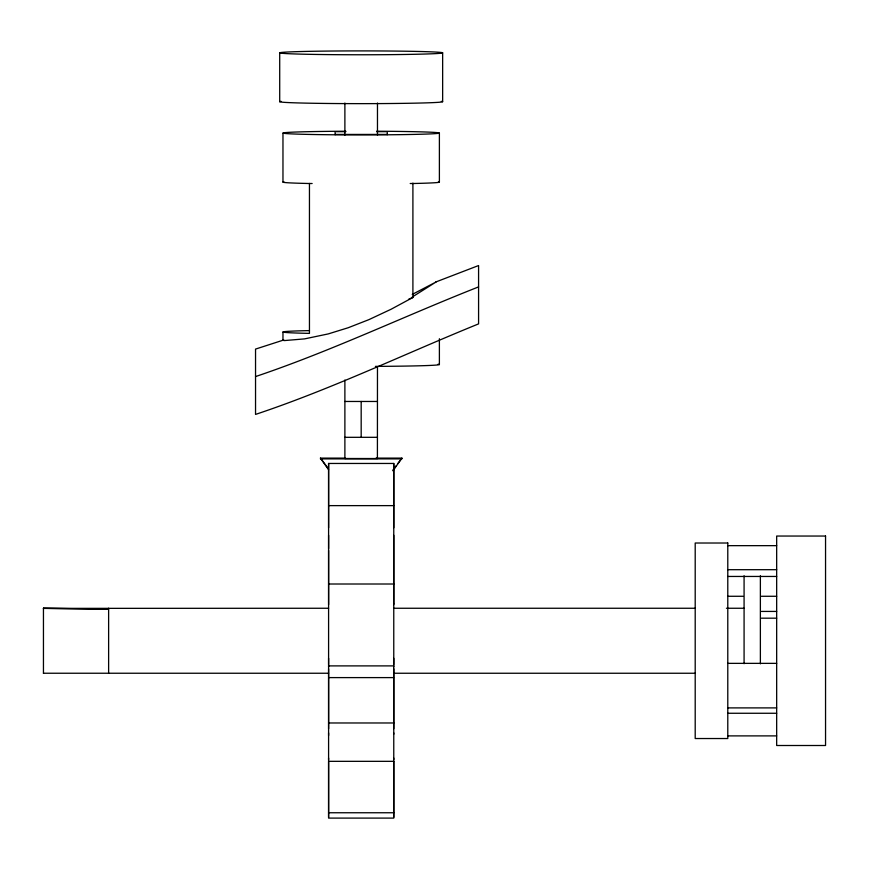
<?xml version="1.0" encoding="UTF-8"?>
<svg xmlns="http://www.w3.org/2000/svg" width="869" height="869" viewBox="0 0 869 869"><rect width="100%" height="100%" fill="white"/><g stroke="black" fill="none" stroke-linecap="round" stroke-linejoin="round"><path stroke-width="1.3" d="M279.709 52.835L279.709 101.706M328.591 817.316L328.591 761.678M328.591 759.691L328.591 758.029M328.591 735.522L328.591 732.915M328.591 728.776L328.591 668.815M328.591 666.621L328.591 665.893L393.766 665.893L393.766 666.621M328.591 664.622L328.591 658.267M328.591 604.672L328.591 603.944M328.591 603.531L328.591 463.459L393.766 463.459L393.766 603.531M377.472 366.588L377.407 458.539L344.884 458.506L344.884 380.003M393.766 817.316L393.766 761.678M393.766 759.691L393.766 758.029M393.766 734.218L393.766 732.915M393.766 728.776L393.766 668.815M393.766 664.622L393.766 658.267M393.766 604.672L393.766 603.944M439.388 364.567L439.388 338.714M442.647 52.835A81.469 1.934 0 0 1 320.444 54.508A81.469 1.934 0 0 1 320.444 51.162A81.469 1.934 0 0 1 442.647 52.835L442.647 101.706M412.905 183.109L412.905 297.47L391.104 309.245L368.912 319.64L348.197 327.743L328.21 333.924L304.541 338.888L284.478 340.572L282.968 340.322L282.968 331.991M392.951 470.064L396.21 465.719M397.839 463.546L401.912 458.115L376.114 458.115M392.951 470.835L401.912 458.115M282.99 340.279L283.815 339.985M412.254 297.013L436.129 281.947L412.254 294.417M344.884 458.506L345.514 458.397M408.788 299.132L410.374 298.491M410.689 298.371L412.905 297.47M478.58 286.9C404.02 316.251 331.556 350.978 255.54 376.57M435.749 282.001L478.58 265.545L478.58 323.887C404.248 354.074 331.741 389.008 255.54 414.415L255.54 349.088L283.348 340.116M345.808 131.654L335.108 131.654L335.108 134.717M376.549 131.654L387.248 131.654L387.248 134.717M335.108 134.434L387.248 134.434M312.145 183.511L309.451 183.511A78.21 1.857 0 0 1 283.924 181.838M410.211 183.511L412.905 183.511A78.21 1.857 0 0 0 438.432 181.838M344.895 401.467L377.461 401.467M344.895 437.313L377.461 437.313M328.591 469.749L320.444 458.115L344.884 458.115M320.444 458.886L401.912 458.886M328.591 505.628L393.766 505.628M727.787 545.656L776.669 545.656M727.787 569.695L776.669 569.695M727.787 576.451L776.669 576.451M328.591 584.011L393.766 584.011M727.787 596.275L743.06 596.275M761.396 596.275L776.669 596.275M328.591 608.257L43.45 608.376L108.625 609.071L43.45 608.311M393.766 608.257L695.2 608.257M726.43 608.257L744.081 608.257M761.396 611.428L776.669 611.428M761.396 618.185L776.669 618.185M727.787 663.362L776.669 663.362M43.45 673.236L328.591 673.247M393.766 673.247L695.2 673.247M727.787 707.898L776.669 707.898M727.787 713.264L776.669 713.264M328.591 722.975L393.766 722.975M727.787 735.891L776.669 735.891M328.591 761.331L393.766 761.331M328.591 812.754L393.766 812.754M376.842 458.397L377.472 458.506M320.444 458.115L327.776 467.891M760.375 575.745L760.375 663.851M744.081 575.745L744.081 663.71M439.388 133.044L439.388 182.121M393.766 463.459L393.766 527.809M393.766 535.261L393.766 677.603L328.591 677.603L328.591 550.446M393.766 678.026L393.766 818.098L328.591 818.098L328.591 678.026M377.472 103.042L377.472 135.162M361.178 401.467L361.178 437.313M344.884 103.042L344.884 135.162M328.591 463.459L328.591 527.809M328.591 535.261L328.591 548.632M309.451 183.413L309.451 333.381A78.21 1.857 0 0 1 309.451 330.6M282.968 133.044L282.968 182.121M108.625 608.191L108.625 673.366M43.45 608.191L43.45 673.356M376.635 131.23A78.21 1.857 0 0 1 426.168 134.076A78.21 1.857 0 0 1 296.188 134.076A78.21 1.857 0 0 1 345.721 131.23M438.085 364.23A78.21 1.857 0 0 1 375.408 366.381M441.289 101.358A81.469 1.934 0 0 1 361.178 103.639A81.469 1.934 0 0 1 281.067 101.358M825.55 536.043L776.669 536.043L776.669 745.504L825.55 745.504L825.55 536.043M727.787 543.016L695.2 543.016L695.2 738.531L727.787 738.531L727.787 543.016"/></g></svg>
